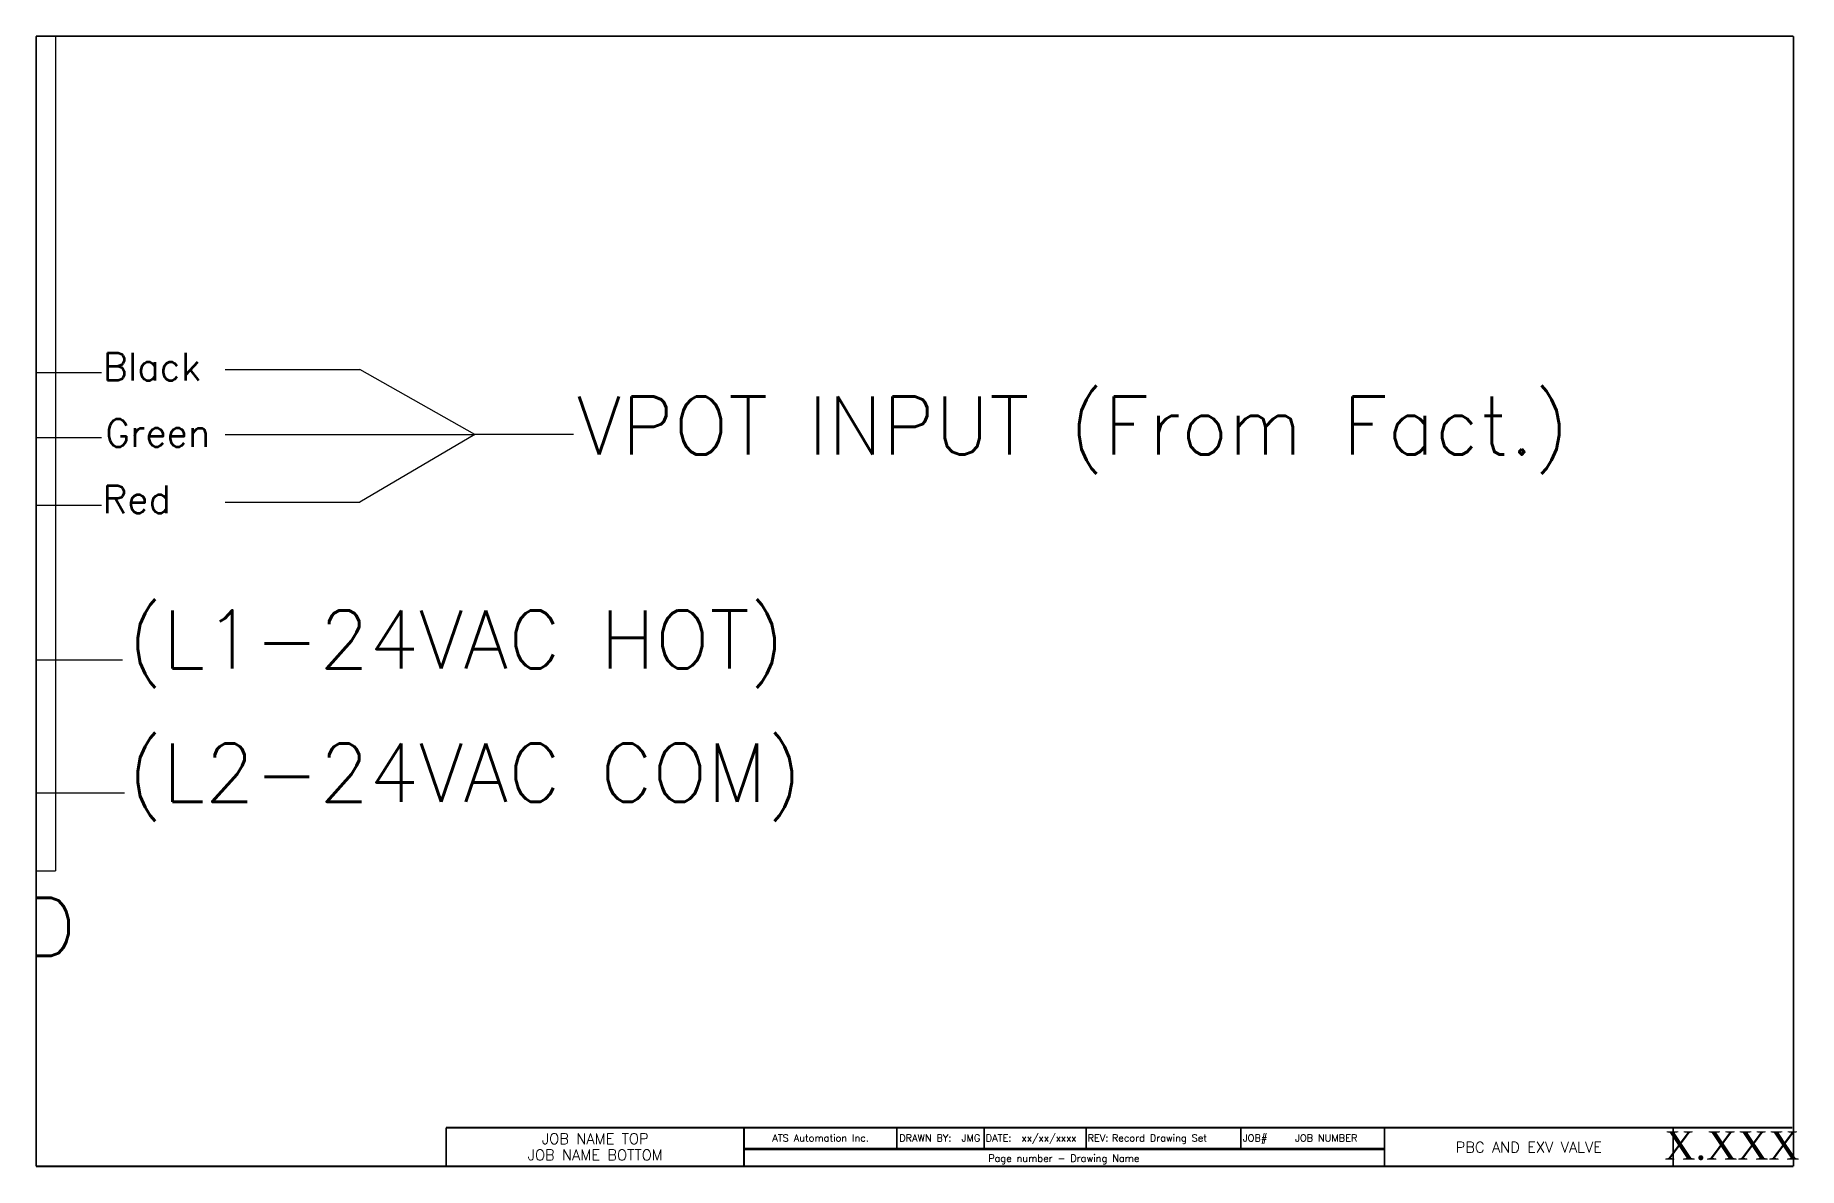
# Paper-space layout 'Layout1' of a CAD drawing. Extents: x 0.7 to 16.1, y 0.3 to 10.3.
# The model-space entities are those that its viewports show. They can reach past a viewport. Long polylines and large blocks are cut down to what shows.
import ezdxf
from ezdxf.enums import TextEntityAlignment as Align

# ---------------------------------------------------------------- set-up
doc = ezdxf.new("R2010")
doc.units = 0
doc.header["$LTSCALE"] = 96
doc.header["$MEASUREMENT"] = 0
doc.layers.get('0').update_dxf_attribs({"linetype": 'CONTINUOUS'})
for name, color, linetype in [('510PS1', 2, 'CONTINUOUS'), ('COMP', 4, 'CONTINUOUS'), ('FLO_FEEDBACK_DUAL_VOLTAGE', 1, 'CONTINUOUS'), ('MVIEW', 1, 'CONTINUOUS'), ('Text', 7, 'CONTINUOUS')]:
    doc.layers.add(name, color=color, linetype=linetype)
doc.styles.add('CENTURY', font='century')
doc.styles.add('Romans', font='romans.shx')
doc.styles.get("Standard").update_dxf_attribs({"font": 'ROMANS'})

# ---------------------------------------------------------------- blocks, each defined once
blk = doc.blocks.new('ats-flat-3')
at = {"layer": 'MVIEW'}
for points, const_width in [([(16.064, 0.678), (4.26, 0.678)], 0.0156), ([(4.26, 0.335), (4.26, 0.678)], 0.0156), ([(6.871, 0.335), (6.871, 0.678)], 0.0156), ([(8.211, 0.496), (8.211, 0.678)], 0.0156), ([(8.977, 0.491), (8.977, 0.678)], 0.0156), ([(9.871, 0.491), (9.871, 0.678)], 0.0156), ([(11.227, 0.491), (11.227, 0.678)], 0.0156), ([(12.486, 0.335), (12.486, 0.678)], 0.0156), ([(15.017, 0.335), (15.017, 0.678)], 0.0156), ([(6.871, 0.491), (12.486, 0.491)], 0.0208)]:
    blk.add_lwpolyline(points, dxfattribs=dict(at, const_width=const_width))
at = {"layer": 'Text', "style": 'Romans'}
for s, p in [('DRAWN BY:', (8.232, 0.556)), ('DATE:', (8.991, 0.556)), ('REV:', (9.884, 0.556)), ('JOB#', (11.245, 0.556))]:
    blk.add_text(s, height=0.0625, dxfattribs=at).set_placement(p)
at = {"layer": 'Text'}
for tag, height, p in [('JOBNAMETOP', 0.0938, (5.567, 0.534)), ('TITLETOP', 0.0938, (13.752, 0.534)), ('JOBNAMEBOTTOM', 0.0938, (5.567, 0.392)), ('TITLEBOTTOM', 0.0938, (13.752, 0.392)), ('TITLE', 0.0938, (13.752, 0.46)), ('DRAWNAME', 0.0625, (9.675, 0.379))]:
    blk.add_attdef(tag, text='', height=height, dxfattribs=at).set_placement(p, align=Align.CENTER)
for tag, height, style, p in [('DRAFTER', 0.0625, 'Romans', (8.861, 0.556)), ('PAGE', 0.25, 'CENTURY', (15.533, 0.397)), ('OFFICE', 0.0625, 'Romans', (7.543, 0.556)), ('DATE', 0.0625, 'Romans', (9.546, 0.556)), ('JOBNUM', 0.0625, 'Romans', (11.976, 0.556))]:
    blk.add_attdef(tag, text='', height=height, dxfattribs=dict(at, style=style)).set_placement(p, align=Align.CENTER)
blk.add_attdef('REVISED', (10.097, 0.556), '', height=0.0625, dxfattribs=at)

msp = doc.modelspace()

# ---------------------------------------------------------------- linework, layer by layer
at = {"layer": '510PS1', "color": 0}
for p in [(82.3, 2239.4), (-406.5, 281.6)]:
    msp.add_line(p, (82.3, 281.6), dxfattribs=at)
at = {"layer": 'FLO_FEEDBACK_DUAL_VOLTAGE', "color": 0}
for p, q in [((7.5, 700.8), (121, 700.8)), ((225, 703.4), (338.5, 703.4)), ((435.1, 648.7), (338.5, 703.4)), ((7.5, 646.1), (121, 646.1)), ((225, 648.7), (435.1, 648.7)), ((435.1, 648.7), (338.5, 591.8)), ((518.2, 648.7), (435.1, 648.7)), ((7.5, 589.2), (121, 589.2)), ((225, 591.8), (338.5, 591.8)), ((-145.2, 459), (138.7, 459)), ((-145.2, 347.3), (140.2, 347.3))]:
    msp.add_line(p, q, dxfattribs=at)

# ---------------------------------------------------------------- texts
at = {"layer": '510PS1', "color": 0}
for s, height, p in [('Black', 23.18, (122.1, 694.2)), ('VPOT INPUT (From Fact.)', 48.854, (520.9, 631.8)), ('Green', 23.18, (124, 638.5)), ('Red', 23.18, (121.7, 582.6)), ('(L1-24VAC HOT)', 48.854, (143, 451.9)), ('(L2-24VAC COM)', 48.854, (143, 339.7)), ('FEEDBACK CARD', 48.854, (-434.5, 210))]:
    msp.add_text(s, height=height, dxfattribs=at).set_placement(p)

psp = doc.layouts.get("Layout1")

# ---------------------------------------------------------------- linework, layer by layer
at = {"const_width": 0.0156}
for points in [[(16.072, 0.339), (16.072, 10.245)], [(0.665, 0.339), (16.072, 0.339)]]:
    psp.add_lwpolyline(points, dxfattribs=at)
at = {"layer": 'MVIEW', "const_width": 0.0156}
for points in [[(16.072, 10.245), (0.665, 10.245)], [(0.665, 10.245), (0.665, 0.339)]]:
    psp.add_lwpolyline(points, dxfattribs=at)

# ---------------------------------------------------------------- block references
at = {"layer": 'COMP'}
ref = psp.add_blockref('ats-flat-3', (0, 0), dxfattribs=at)
ref.add_attrib('TITLE', 'PBC AND EXV VALVE', dxfattribs={"layer": 'Text', "height": 0.09375, "style": 'Romans'}).set_placement((13.752, 0.46), align=Align.CENTER)
ref.add_attrib('OFFICE', 'ATS Automation Inc.', dxfattribs={"layer": 'Text', "height": 0.0625, "style": 'Romans'}).set_placement((7.543, 0.556), align=Align.CENTER)
ref.add_attrib('DRAFTER', 'JMG', dxfattribs={"layer": 'Text', "height": 0.0625, "style": 'Romans'}).set_placement((8.861, 0.556), align=Align.CENTER)
ref.add_attrib('DATE', 'xx/xx/xxxx', dxfattribs={"layer": 'Text', "height": 0.0625, "style": 'Romans'}).set_placement((9.546, 0.556), align=Align.CENTER)
ref.add_attrib('REVISED', 'Record Drawing Set', (10.097, 0.556), dxfattribs={"layer": 'Text', "height": 0.0625, "style": 'Romans'})
ref.add_attrib('JOBNAMETOP', 'JOB NAME TOP', dxfattribs={"layer": 'Text', "height": 0.09375, "style": 'Romans'}).set_placement((5.567, 0.534), align=Align.CENTER)
ref.add_attrib('JOBNAMEBOTTOM', 'JOB NAME BOTTOM', dxfattribs={"layer": 'Text', "height": 0.09375, "style": 'Romans'}).set_placement((5.567, 0.392), align=Align.CENTER)
ref.add_attrib('DRAWNAME', 'Page number - Drawing Name', dxfattribs={"layer": 'Text', "height": 0.0625, "style": 'Romans'}).set_placement((9.675, 0.379), align=Align.CENTER)
ref.add_attrib('JOBNUM', 'JOB NUMBER', dxfattribs={"layer": 'Text', "height": 0.0625, "style": 'Romans'}).set_placement((11.976, 0.556), align=Align.CENTER)
ref.add_attrib('PAGE', 'X.XXX', dxfattribs={"layer": 'Text', "height": 0.25, "style": 'CENTURY'}).set_placement((15.533, 0.397), align=Align.CENTER)

# ---------------------------------------------------------------- viewports
at = {"layer": 'MVIEW'}
psp.add_viewport(center=(8.368, 5.293), size=(15.405, 9.90426), view_center_point=(805.5, 508.5), view_height=951, dxfattribs=at)

doc.saveas('drawing.dxf')
